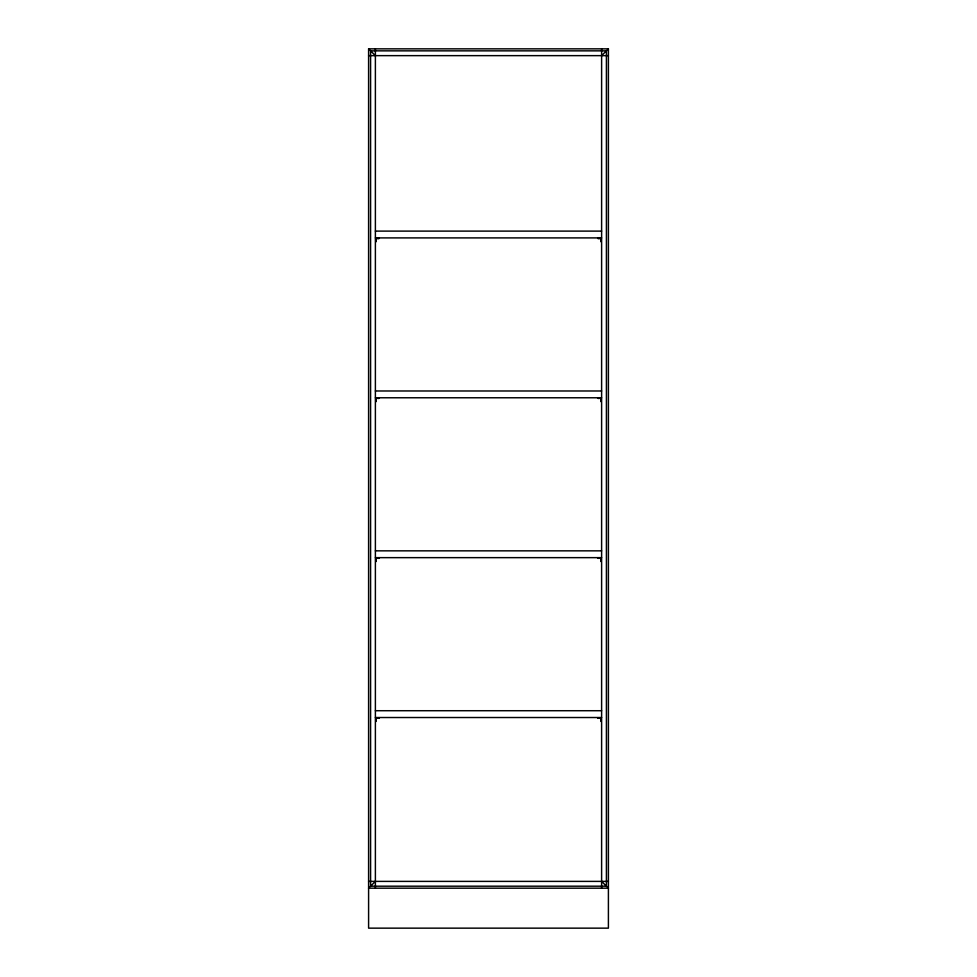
<?xml version="1.0" encoding="UTF-8"?>
<svg xmlns="http://www.w3.org/2000/svg" width="977" height="977" viewBox="0 0 977 977"><rect width="100%" height="100%" fill="white"/><g stroke="black" fill="none" stroke-linecap="round" stroke-linejoin="round"><path stroke-width="1.47" d="M601.612 55.64L608.402 48.85L368.598 48.85L368.598 928.15L608.402 928.15L608.402 48.85M375.388 881.388L368.598 888.178L608.402 888.178L601.612 881.388M368.598 55.64L608.402 55.64M375.388 231.109L601.612 231.109M375.388 237.9L601.612 237.9M379.381 238.4L375.889 238.4L375.889 241.893M597.619 238.4L601.111 238.4L601.111 241.893M376.633 238.644L377.513 238.4M378.636 238.644L377.757 238.4M598.364 238.644L599.231 238.4M600.366 238.644L599.487 238.4M375.889 240.024L376.145 239.145M601.111 240.024L600.855 239.145M375.889 240.269L376.145 241.148M601.111 240.269L600.855 241.148M375.388 390.983L601.612 390.983M375.388 397.773L601.612 397.773M379.381 398.274L375.889 398.274L375.889 401.767M597.619 398.274L601.111 398.274L601.111 401.767M376.633 398.518L377.513 398.274M378.636 398.518L377.757 398.274M598.364 398.518L599.231 398.274M600.366 398.518L599.487 398.274M375.889 399.898L376.145 399.019M601.111 399.898L600.855 399.019M375.889 400.143L376.145 401.022M601.111 400.143L600.855 401.022M375.388 550.845L601.612 550.845M375.388 557.647L601.612 557.647M379.381 558.148L375.889 558.148L375.889 561.641M597.619 558.148L601.111 558.148L601.111 561.641M376.633 558.392L377.513 558.148M378.636 558.392L377.757 558.148M598.364 558.392L599.231 558.148M600.366 558.392L599.487 558.148M375.889 559.772L376.145 558.893M601.111 559.772L600.855 558.893M375.889 560.016L376.145 560.896M601.111 560.016L600.855 560.896M375.388 710.719L601.612 710.719M375.388 717.521L601.612 717.521M379.381 718.022L375.889 718.022L375.889 721.514M597.619 718.022L601.111 718.022L601.111 721.514M376.633 718.266L377.513 718.022M378.636 718.266L377.757 718.022M598.364 718.266L599.231 718.022M600.366 718.266L599.487 718.022M375.889 719.646L376.145 718.767M601.111 719.646L600.855 718.767M375.889 719.89L376.145 720.77M601.111 719.89L600.855 720.77M368.598 881.388L608.402 881.388M368.598 48.85L375.388 55.64M601.612 48.85L601.612 888.178M375.388 48.85L375.388 888.178M606.412 50.853L370.588 50.853L370.588 886.188L606.412 886.188L606.412 50.853"/></g></svg>
